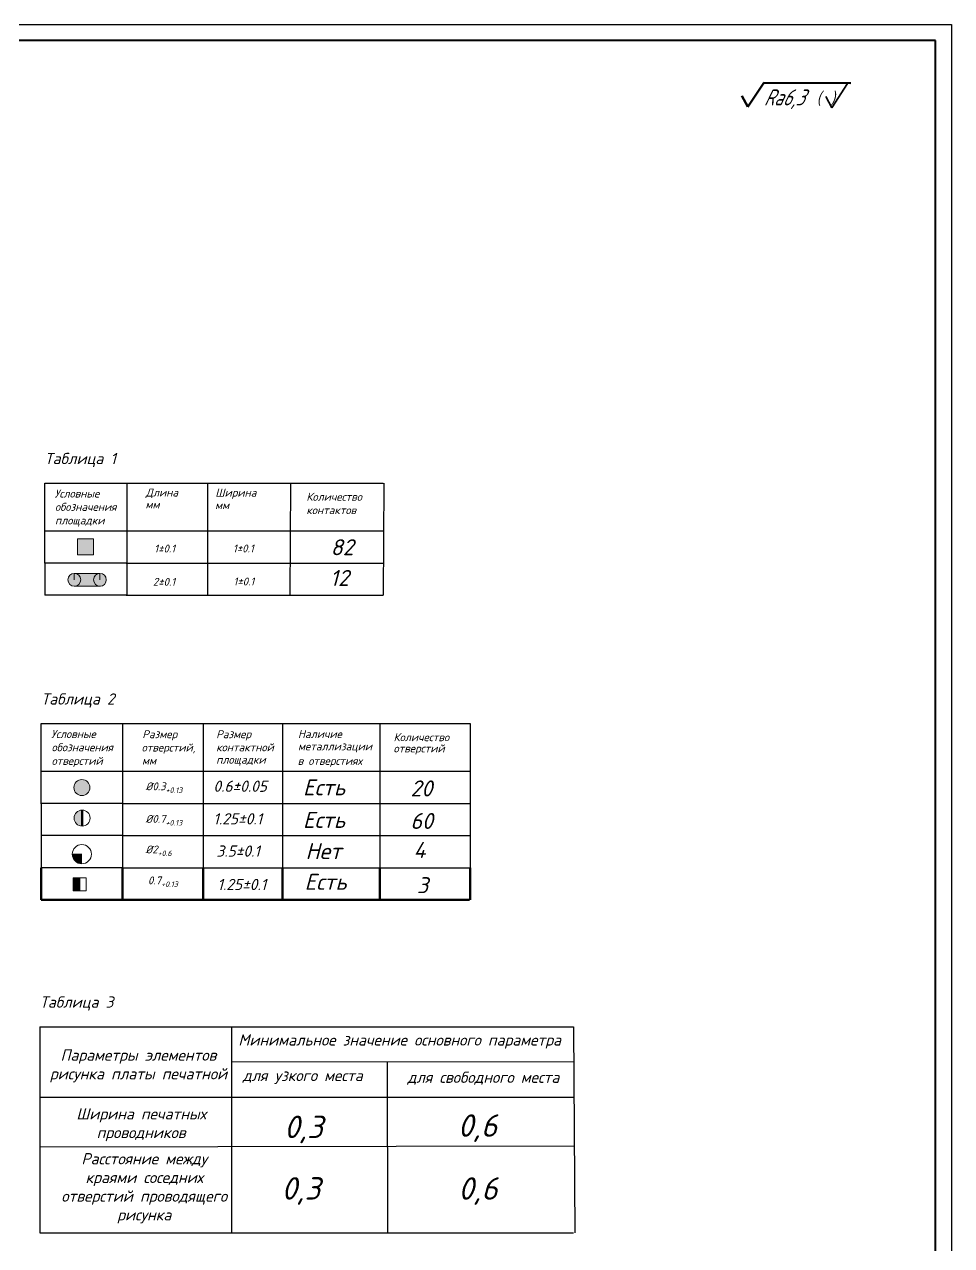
# Model space of a CAD drawing. Header units: millimetres. Extents: x 0 to 8800, y -367 to 2333.
# Drawn here: x 7062.7 to 7352.4, y 1215 to 1596.4 of the extents above; entities that cross this region are included whole.
import ezdxf

# ---------------------------------------------------------------- set-up
doc = ezdxf.new("R2010")
doc.units = ezdxf.units.MM
doc.header["$LTSCALE"] = 0.5
doc.layers.get('0').update_dxf_attribs({"lineweight": 60})
for name, color, linetype in [('3-размеры', 6, 'Continuous'), ('KONTUR', 7, 'Continuous'), ('PDF _Текст', 7, 'Continuous')]:
    doc.layers.add(name, color=color, linetype=linetype)
for name, color, linetype, lineweight in [('Основная', 7, 'Continuous', 40), ('Толстые', 7, 'Continuous', 30), ('тонкая', 7, 'Continuous', 20)]:
    doc.layers.add(name, color=color, linetype=linetype, lineweight=lineweight)
doc.styles.add('ESKD', font='standarteskd.shx', dxfattribs={"width": 0.8, "oblique": 15})
doc.styles.add('PDF ISOCPEUR Italic', font='isocpeui.ttf')

msp = doc.modelspace()

# ---------------------------------------------------------------- hatches: boundary and pattern name
h = msp.add_hatch(color=256)
h.dxf.hatch_style = 1
h.paths.add_polyline_path([(7083.17, 1358.03, 1), (7078.17, 1358.03, 1)])
h.paths.add_polyline_path([(7080.73, 1351.01, 0.414214), (7078.23, 1348.51, 0.414214), (7080.73, 1346.01)])
h = msp.add_hatch(color=256)
h.dxf.hatch_style = 1
h.paths.add_polyline_path([(7080.71, 1337.39), (7077.61, 1337.39, 0.414214), (7080.71, 1334.29)])
at = {"layer": 'PDF _Текст'}
h = msp.add_hatch(color=256, dxfattribs=at)
h.dxf.hatch_style = 1
h.paths.add_polyline_path([(7084.29, 1422.94, -0.414214), (7086.29, 1424.94), (7085.29, 1424.94), (7078.29, 1424.94, -0.414214), (7080.29, 1422.94, -0.406344), (7078.34, 1420.95), (7086.23, 1420.95, -0.406344)])
h.paths.add_polyline_path([(7084.29, 1422.94, 0.406344), (7086.23, 1420.95), (7086.34, 1420.95, 0.406344), (7088.29, 1422.94, 1)])
h.paths.add_polyline_path([(7080.29, 1422.94, 1), (7076.29, 1422.94, 0.406344), (7078.23, 1420.95), (7078.34, 1420.95, 0.406344)])
h.paths.add_polyline_path([(7084.33, 1435.72), (7080.33, 1435.72), (7079.33, 1435.72), (7079.33, 1430.72), (7084.33, 1430.72)])
h = msp.add_hatch(color=256, dxfattribs=at)
h.dxf.hatch_style = 1
h.paths.add_polyline_path([(7080.04, 1325.83), (7080.04, 1329.83), (7077.98, 1329.83), (7077.98, 1325.83)])

# ---------------------------------------------------------------- linework, layer by layer
at = {"color": 0}
for p, q in [((7288.75, 1570.65), (7293.69, 1578.17)), ((7286.88, 1574.15), (7288.71, 1570.65))]:
    msp.add_line(p, q, dxfattribs=at)
for p, q in [((7293.69, 1578.17), (7320.86, 1578.03)), ((7080.73, 1351.01), (7080.73, 1346.01)), ((7067.96, 1333.02), (7067.96, 1323.02)), ((7093.39, 1333.02), (7093.39, 1323.02)), ((7118.59, 1333.02), (7118.59, 1323.02)), ((7143.37, 1333.02), (7143.37, 1323.02)), ((7173.7, 1333.02), (7173.7, 1323.02)), ((7202.01, 1323.02), (7202.01, 1333.02)), ((7067.96, 1323.02), (7201.79, 1323.02))]:
    msp.add_line(p, q)
at = {"color": 0, "lineweight": 35}
for p, q in [((7314.97, 1570.41), (7319.91, 1577.94)), ((7313.14, 1573.91), (7314.97, 1570.41))]:
    msp.add_line(p, q, dxfattribs=at)
at = {"layer": 'KONTUR'}
for p, q in [((6511.38, 1596.42), (7352.38, 1596.42)), ((7352.38, 1596.42), (7352.38, 1002.42))]:
    msp.add_line(p, q, dxfattribs=at)
at = {"layer": 'PDF _Текст'}
msp.add_line((7080.04, 1325.83), (7080.04, 1329.83), dxfattribs=at)
at = {"layer": 'Основная'}
for p, q in [((7347.38, 1591.42), (6531.38, 1591.42)), ((7347.38, 1007.42), (7347.38, 1591.42))]:
    msp.add_line(p, q, dxfattribs=at)
at = {"layer": 'Толстые', "color": 0}
for p, q in [((7069.04, 1428.14), (7069.04, 1453.13)), ((7069.04, 1453.13), (7174.78, 1453.13)), ((7094.68, 1453.13), (7094.68, 1418.13)), ((7119.87, 1453.13), (7119.87, 1418.13)), ((7145.86, 1453.15), (7145.67, 1418.13)), ((7174.97, 1453.15), (7174.78, 1418.13)), ((7174.78, 1438.14), (7069.04, 1438.14)), ((7069.04, 1428.14), (7069.04, 1418.13)), ((7094.68, 1428.14), (7069.04, 1428.14)), ((7094.46, 1428.14), (7174.78, 1428.14)), ((7094.46, 1418.13), (7069.04, 1418.13)), ((7094.46, 1418.13), (7174.78, 1418.13)), ((7067.96, 1352.96), (7067.96, 1378.02)), ((7067.96, 1378.02), (7202.01, 1378.02)), ((7093.39, 1378.02), (7093.39, 1343.02)), ((7118.59, 1378.02), (7118.59, 1343.02)), ((7143.37, 1378.02), (7143.37, 1343.02)), ((7173.7, 1378.02), (7173.7, 1343.02)), ((7202.01, 1378.02), (7202.01, 1352.62)), ((7093.39, 1368.02), (7093.39, 1333.02)), ((7118.59, 1368.02), (7118.59, 1333.02)), ((7143.37, 1368.02), (7143.37, 1333.02)), ((7173.7, 1368.02), (7173.7, 1333.02)), ((7202.01, 1363.03), (7067.96, 1363.03)), ((7093.39, 1358.01), (7093.39, 1333.02)), ((7118.59, 1358.01), (7118.59, 1333.02)), ((7143.37, 1358.01), (7143.37, 1333.02)), ((7173.7, 1358.01), (7173.7, 1333.02)), ((7067.96, 1353.03), (7067.96, 1343.02)), ((7093.39, 1353.03), (7067.96, 1353.03)), ((7093.39, 1353.03), (7202.01, 1353.03)), ((7202.01, 1353.03), (7202.01, 1343.02)), ((7093.39, 1343.02), (7067.96, 1343.02)), ((7067.96, 1343.02), (7067.96, 1333.02)), ((7093.39, 1343.02), (7202.01, 1343.02)), ((7202.01, 1343.02), (7202.01, 1333.02)), ((7093.39, 1333.02), (7067.96, 1333.02)), ((7093.39, 1333.02), (7202.01, 1333.02)), ((7067.48, 1283.35), (7234.29, 1283.35)), ((7067.48, 1283.35), (7067.48, 1218.94)), ((7127.38, 1283.35), (7127.38, 1218.94)), ((7234.29, 1283.35), (7234.63, 1218.94)), ((7127.38, 1272.35), (7234.35, 1272.51)), ((7176.07, 1272.42), (7176.15, 1218.94)), ((7067.48, 1261.35), (7234.41, 1261.35)), ((7067.48, 1245.81), (7234.49, 1246.12)), ((7067.48, 1218.94), (7234.29, 1218.94))]:
    msp.add_line(p, q, dxfattribs=at)
at = {"layer": 'тонкая'}
for p, q in [((7079.33, 1435.72), (7080.33, 1435.72)), ((7079.33, 1430.72), (7079.33, 1435.72)), ((7080.33, 1435.72), (7084.33, 1435.72)), ((7084.33, 1435.72), (7084.33, 1430.72)), ((7084.33, 1430.72), (7079.33, 1430.72)), ((7078.29, 1422.94), (7078.29, 1424.94)), ((7078.29, 1424.94), (7085.29, 1424.94)), ((7085.29, 1424.94), (7086.29, 1424.94)), ((7086.29, 1424.94), (7086.29, 1422.94)), ((7078.23, 1420.95), (7086.23, 1420.95)), ((7086.23, 1420.95), (7086.44, 1420.95)), ((7081.98, 1329.83), (7077.98, 1329.83)), ((7077.98, 1329.83), (7077.98, 1325.83)), ((7081.98, 1325.83), (7081.98, 1329.83)), ((7077.98, 1325.83), (7081.98, 1325.83))]:
    msp.add_line(p, q, dxfattribs=at)
for centre, radius in [((7078.29, 1422.94), 2), ((7086.29, 1422.94), 2), ((7080.67, 1358.03), 2.5), ((7080.73, 1348.51), 2.5), ((7080.65, 1337.24), 3)]:
    msp.add_circle(centre, radius, dxfattribs=at)

# ---------------------------------------------------------------- texts
at = {"insert": (7293.68, 1576.13), "char_height": 5, "attachment_point": 1, "style": 'ESKD'}
msp.add_mtext_dynamic_manual_height_columns('{\\fGOST type B|b0|i1|c0|p2;Ra6,3}', width=68.69, gutter_width=50, heights=[0], dxfattribs=at)
at = {"layer": '3-размеры', "color": 0, "style": 'ESKD', "oblique": 15, "width": 0.8}
msp.add_text('(   )', height=3.5, dxfattribs=at).set_placement((7310.41, 1572.07))
at = {"layer": 'PDF _Текст', "color": 0, "attachment_point": 7, "style": 'PDF ISOCPEUR Italic'}
for s, insert, char_height in [('Таблица 1', (7069.04, 1458.13), 3.5), ('Условные', (7072.13, 1448.63), 2.5), ('Длина', (7100.6, 1448.44), 2.5), ('Ширина', (7122.35, 1448.24), 2.5), ('Количество', (7150.79, 1447.62), 2.5), ('обозначения', (7072.26, 1444.47), 2.5001), ('мм', (7100.51, 1445.2), 2.5), ('мм', (7122.26, 1445), 2.5), ('площадки', (7072.26, 1439.56), 2.5), ('контактов', (7150.79, 1443.46), 2.5), ('82', (7158.38, 1430.61), 5), ('\\A1;1%%P0.1', (7103.26, 1431.47), 2.45), ('\\A1;1%%P0.1', (7127.84, 1431.51), 2.45), ('\\A1;2%%P0.1', (7102.84, 1421.08), 2.45), ('\\A1;1%%P0.1', (7128, 1421.2), 2.45), ('12', (7158.18, 1421.02), 5), ('Таблица 2', (7067.96, 1383.02), 3.5), ('Условные', (7071.05, 1373.53), 2.5), ('Размер', (7099.53, 1372.78), 2.5), ('Размер', (7122.62, 1372.78), 2.5), ('Наличие', (7148.17, 1373.53), 2.5), ('Количество', (7178.03, 1372.52), 2.5), ('обозначения', (7071.19, 1369.37), 2.5001), ('отверстий,', (7099.33, 1368.62), 2.5), ('контактной', (7122.62, 1369.37), 2.5), ('металлизации', (7148.17, 1368.99), 2.5001), ('отверстий', (7178.03, 1368.36), 2.5), ('отверстий', (7071.19, 1364.45), 2.5), ('мм', (7099.43, 1365.2), 2.5), ('площадки', (7122.62, 1364.83), 2.5), ('в отверстиях', (7148.06, 1364.45), 2.5001), ('0.6±0.05', (7121.74, 1356.71), 3.5), ('Есть', (7149.73, 1355.61), 5), ('20', (7183.32, 1355.28), 5), ('Есть', (7149.71, 1345.44), 5), ('\\A1;%%C0.7{\\H0.7x;\\S^ +0.13;}', (7100.54, 1346.19), 2.45), ('1.25±0.1', (7121.71, 1346.54), 3.5), ('3.5±0.1', (7122.68, 1336.46), 3.5), ('Нет', (7150.52, 1335.71), 5), ('4', (7184.28, 1336.05), 5), ('\\A1;0.7{\\H0.7x;\\S^ +0.13;}', (7101.3, 1326.99), 2.45), ('1.25±0.1', (7122.99, 1326.03), 3.5), ('Есть', (7150.21, 1326.1), 5), ('3', (7185.34, 1325.05), 5), ('Таблица 3', (7067.53, 1288.35), 3.5), ('Минимальное значение основного параметра', (7129.54, 1276.5), 3.5001), ('для узкого места', (7130.89, 1265.41), 3.5001), ('для свободного места', (7182.36, 1265.24), 3.5001)]:
    msp.add_mtext(s, dxfattribs=dict(at, insert=insert, char_height=char_height))
for s, insert, char_height, width in [('\\A1;%%C0.3{\\H0.7x;\\S^ +0.13;}', (7100.57, 1356.37), 2.45, 10.0805), ('60', (7183.29, 1345.11), 5, 10.1649), ('\\A1;%%C2{\\H0.7x;\\S^ +0.6;}', (7100.54, 1336.66), 2.45, 6.5908), ('\\pxqc;Параметры элементов \\Pрисунка платы печатной', (7071.01, 1265.95), 3.5001, 54.6394), ('\\pxqc;Ширина печатных проводников', (7072.62, 1247.59), 3.5001, 53.084), ('0,3', (7143.85, 1246.93), 7, 22.2309), ('0,6', (7198.13, 1247.34), 7, 22.2309), ('\\pxqc;Расстояние между краями соседних отверстий проводящего рисунка', (7073.59, 1221.9), 3.5001, 53.084), ('0,3', (7143.04, 1227.71), 7, 22.2309), ('0,6', (7198.27, 1227.68), 7, 22.2309)]:
    msp.add_mtext(s, dxfattribs=dict(at, insert=insert, char_height=char_height, width=width))

doc.saveas('drawing.dxf')
